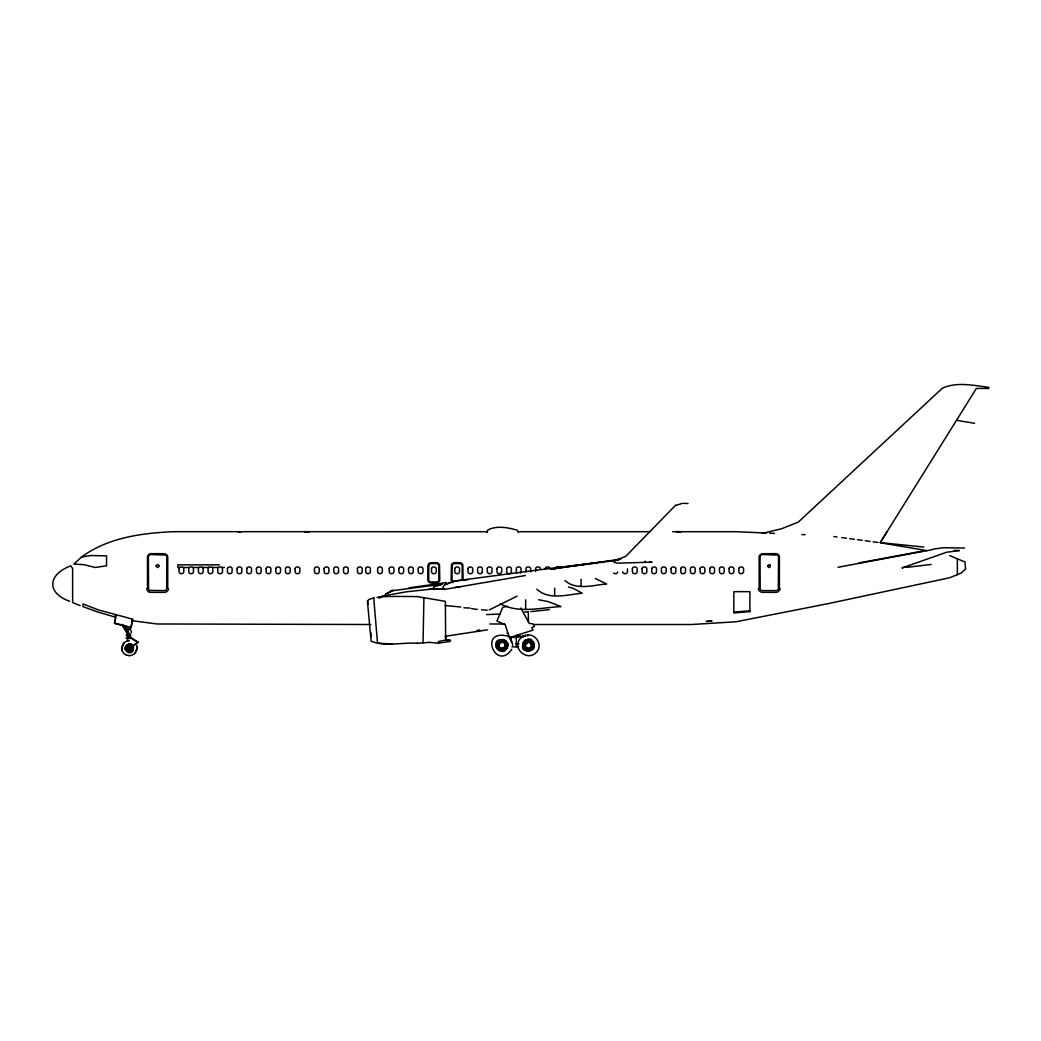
<?xml version="1.0" encoding="UTF-8"?>
<svg xmlns="http://www.w3.org/2000/svg" width="1041" height="1041" viewBox="0 0 1041 1041"><rect width="100%" height="100%" fill="white"/><g stroke="black" fill="none" stroke-linecap="round" stroke-linejoin="round"><path stroke-width="1.5" d="M423.049 642.831L423.921 597.612M445.99 636.988L445.834 640.007L438.43 641.542M338.572 571.769L338.572 568.789A2.056 2.056 0 0 0 338 567.605L337.791 567.436A1.991 1.926 0 0 0 336.816 567.033L335.423 567.02A1.809 1.757 0 0 0 334.538 567.397L334.356 567.553A1.874 1.874 0 0 0 333.836 568.633L333.836 571.769A2.16 2.16 0 0 0 335.696 573.643A5.413 5.4 0 0 0 336.711 573.643A2.16 2.16 0 0 0 338.572 571.769M462.204 579.889L462.204 565.81A2.733 2.655 0 0 0 461.879 564.86A2.603 2.498 0 0 0 459.966 563.571L454.279 563.571A2.603 2.498 0 0 0 452.38 564.86A2.733 2.655 0 0 0 452.054 565.81L452.054 579.889A2.616 2.589 0 0 0 453.329 581.802M482.36 571.769L482.36 568.789A2.056 2.056 0 0 0 481.788 567.605L481.58 567.436A1.991 1.926 0 0 0 480.604 567.033L479.211 567.02A1.809 1.757 0 0 0 478.326 567.397L478.144 567.553A1.874 1.874 0 0 0 477.624 568.633L477.624 571.769A2.16 2.16 0 0 0 479.485 573.643A5.413 5.4 0 0 0 480.5 573.643A2.16 2.16 0 0 0 482.36 571.769M530.728 571.769L530.728 568.789A2.056 2.056 0 0 0 530.155 567.605L529.947 567.436A1.991 1.926 0 0 0 528.971 567.033L527.579 567.02A1.809 1.757 0 0 0 526.694 567.397L526.512 567.553A1.874 1.874 0 0 0 525.991 568.633L525.991 571.769M545.315 568.893L545.341 568.633A1.874 1.874 0 0 1 545.861 567.553L546.044 567.397A1.809 1.757 0 0 1 546.928 567.02L548.321 567.033A1.991 1.926 0 0 1 549.297 567.436L549.492 567.605A2.056 2.056 0 0 1 550.077 568.789M554.996 568.893L555.009 568.633A1.874 1.874 0 0 1 555.543 567.553L555.725 567.397A1.809 1.757 0 0 1 556.597 567.02L558.002 567.033A1.991 1.926 0 0 1 558.965 567.436L559.173 567.605M530.806 642.336L530.975 641.36L526.863 639.695M126.95 649.207C125.297 644.795 133.508 644.782 131.856 649.207C130.333 652.824 124.712 649.324 127.523 646.435L126.95 645.862C125.076 662.844 141.758 638.914 126.208 646.942L126.95 647.242M116.319 614.684L114.536 623.143L127.978 626.63L131.075 627.294L132.884 618.94M531.743 642.7L531.99 641.321M132.545 620.423L130.88 627.593M532.654 641.243C516.961 632.72 522.712 661.178 534.072 647.554C531.964 624.184 510.129 657.053 532.745 649.428M125.467 646.669L125.388 649.844C138.401 660.84 132.845 633.266 125.05 648.231C130.528 661.699 139.936 639.421 126.403 645.329M525.289 645.29C526.707 637.547 536.427 647.151 528.451 648.348L529.674 648.114M498.223 645.29C507.266 631.744 507.136 658.94 498.223 645.29L497.038 645.29C497.117 652.525 509.179 650.287 506.394 643.507C504.182 638.016 494.995 641.516 497.416 647.086L498.509 646.656M524.768 645.29C533.812 631.744 533.669 658.94 524.768 645.29L523.584 645.29C523.662 652.525 535.725 650.287 532.94 643.507C530.728 638.016 521.541 641.516 523.961 647.086L525.041 646.656M534.072 647.554L534.072 643.078M115.577 618.497L114.406 623.312L127.822 626.89M128.368 650.586L128.069 651.328L128.407 650.586L126.95 650.612M130.437 645.901L130.737 645.16M500.487 648.582L500.07 649.623L498.509 648.582L499.316 647.84L498.509 648.634M527.032 648.582L526.603 649.623L525.041 648.582L525.848 647.84L525.041 648.634M503.324 642.05L503.792 641.009M529.869 642.05L530.337 641.009M923.783 547.059L880.244 542.608L886.971 531.821M384.545 596.012L385.834 593.89L392.626 590.689L442.256 584.183L434.565 586.46L432.588 589.206L434.565 586.46L442.256 584.183M880.244 542.608L976.393 388.397L988.846 388.462M504.547 647.84L505.301 646.656L506.394 647.086L505.353 648.582L504.547 647.84L505.353 648.634M531.092 647.84L531.847 646.656L532.94 647.086L531.899 648.582L531.092 647.84L531.899 648.634M134.823 653.488L137.087 648.231L136.514 645.394C138.57 650.235 134.523 655.7 129.383 655.635M511.821 649.246C496.44 671.887 478.587 630.312 506.017 635.739M536.388 570.182L454.553 581.047L444.611 584.743L442.815 587.384L444.078 589.466L525.393 575.53M528.451 634.815L527.644 635.986M129.422 640.853C121.446 640.384 118.856 652.408 126.482 655.062M123.97 643L121.706 648.231L122.317 651.054M520.838 638.003C510.936 647.424 526.837 662.128 536.05 652.629C544.326 644.965 534.306 631.262 524.339 635.739M965.554 568.946L961.155 573.097L949.717 577.742L827.595 603.754L736.013 621.776L691.393 624.509L534.319 624.509M758.382 588.868L759.136 588.022L759.136 557.13A3.63 3.539 9.7 0 1 759.852 555.022L762.142 553.695L775.935 553.669A3.084 2.72 4 0 1 777.263 553.929L778.681 555.022A3.578 3.487 9.7 0 1 779.397 557.13L779.397 588.022L780.164 588.868A4.372 4.255 -23.3 0 1 779.644 590.247L777.848 591.913A3.513 2.85 -11.6 0 1 775.935 592.355L762.103 592.329A4.463 4.346 -23.3 0 1 758.395 588.855M675.7 505.132L625.758 556.349L615.4 560.409M504.547 642.804L505.353 641.998M531.092 642.804L531.899 641.998M81.64 556.961L73.885 564.066L84.321 564.716L95.121 567.475L106.585 565.784L106.546 555.855L90.944 555.53L81.64 556.961C107.665 537.637 142.083 532.992 173.808 531.691L487.487 531.704M189.254 567.553L189.436 567.397A1.809 1.757 0 0 1 190.321 567.02L191.726 567.033A1.991 1.926 0 0 1 192.689 567.436L192.897 567.605A2.056 2.056 0 0 1 193.47 568.789L193.47 571.769A2.16 2.16 0 0 1 191.622 573.643A5.413 5.4 0 0 1 190.594 573.643A2.16 2.16 0 0 1 188.746 571.769L188.733 568.633A1.874 1.874 0 0 1 189.254 567.553L183.073 567.475M531.092 640.553L526.473 643.065M130.606 648.023L138.102 642.18L134.211 644.678M130.268 650.287L131.01 649.779M499.693 647.463C503.024 650.859 507.761 644.275 503.128 642.466M128.537 646.201C126.273 646.968 127.041 650.547 129.383 650.417M489.244 609.909L517.091 596.168M385.834 593.89L392.665 590.689M377.05 597.43L381.891 596.701M505.353 643.924L506.394 643.507L505.301 643.924L505.588 645.29L506.772 645.29M531.899 643.924L532.94 643.507L531.847 643.924L532.133 645.29L533.317 645.29M126.989 649.207L126.208 649.506L125.935 648.231L126.781 648.231M131.856 647.242L132.623 646.942M444.611 584.782L454.553 581.047L468.203 579.564M902.183 567.905L946.503 552.264L959.295 550.546M902.144 567.905L905.982 566.525M675.713 505.497L681.881 503.48M373.953 597.885L369.035 599.395L367.408 601.034L371.13 641.191C385.443 646.942 402.438 642.219 417.506 643.234M129.383 634.555L130.711 634.125M933.087 549.088L943.458 547.735L964.565 547.995M762.389 533.369L781.505 528.776L798.304 522.088L942.365 388.202C956.549 381.644 973.973 385.365 988.95 387.395M507.514 606.265L502.803 607.267L496.908 621.087L505.184 624.613L509.335 637.665L532.992 630.13L531.782 627.645L534.358 626.396L533.2 624.001L529.166 623.299L520.786 608.074M130.711 638.302L127.523 638.562L127.523 641.178M501.905 642.232L498.977 644.119L498.977 646.474M921.753 551.236L858.968 562.921M381.774 596.168L406.55 591.782L431.156 589.141M390.739 590.768L393.706 590.26M455.177 587.488L460.187 586.656M445.08 636.324L487.552 629.857M501.905 648.348L503.128 648.166M597.742 562.608L555.634 567.879L618.367 560.032L615.348 560.5M438.469 643.13L449.946 641.477L450.558 640.384L445.639 640.007L445.366 601.334L416.973 596.558C416.374 596.766 372.626 595.465 379.666 598.198M409.087 587.814L446.264 582.57M619.148 559.394L550.598 569.128L588.581 564.066M591.743 563.636L596.493 563.012M599.655 562.582L604.405 561.958M607.541 561.541L612.225 560.917M932.294 549.687L838.044 567.267M536.388 570.221L561.307 567.046M549.375 609.636L530.819 611.601M906.971 567.332L931.135 564.469M518.353 637.001L513.773 637.482L506.954 635.869M500.422 614.099L486.641 614.567M733.853 612.108L749.884 610.755M524.586 612.056L527.709 611.835M417.272 643.234L429.439 642.388M476.999 630.56L480.018 630.352L476.96 630.56M305.651 531.717L304.571 531.691L309.164 531.691M677.717 531.717L681.022 531.691M308.019 531.717L309.086 531.691M679.877 531.717L680.944 531.691M241.031 531.925L240.497 531.912M518.34 531.704L649.909 531.704M672.642 531.704L735.987 531.704L766.527 533.031M219.365 564.847L177.855 564.847L177.855 567.475L179.677 567.475M192.741 567.475L199.026 567.475M202.37 567.436L202.566 567.605A2.056 2.056 0 0 1 203.138 568.789L203.138 571.769A2.16 2.16 0 0 1 201.29 573.643A5.413 5.4 0 0 1 200.262 573.643A2.16 2.16 0 0 1 198.415 571.769L198.402 568.633A1.874 1.874 0 0 1 198.935 567.553L199.117 567.397A1.809 1.757 0 0 1 200.002 567.02L201.394 567.033A1.991 1.926 0 0 1 202.37 567.436L208.694 567.475M212.039 567.436L212.234 567.605A2.056 2.056 0 0 1 212.819 568.789L212.819 571.769A2.16 2.16 0 0 1 210.959 573.643A5.413 5.4 0 0 1 209.944 573.643A2.16 2.16 0 0 1 208.083 571.769L208.083 568.633A1.874 1.874 0 0 1 208.603 567.553L208.786 567.397A1.809 1.757 0 0 1 209.67 567.02L211.063 567.033A1.991 1.926 0 0 1 212.039 567.436L218.363 567.475M221.707 567.436L221.915 567.605A2.056 2.056 0 0 1 222.488 568.789L222.488 571.769A2.16 2.16 0 0 1 220.64 573.643A5.413 5.4 0 0 1 219.612 573.643A2.16 2.16 0 0 1 217.764 571.769L217.751 568.633A1.874 1.874 0 0 1 218.285 567.553L218.467 567.397A1.809 1.757 0 0 1 219.352 567.02L220.744 567.033A1.991 1.926 0 0 1 221.707 567.436L224.336 567.475M487.279 610.169L481.502 609.857M489.817 623.988L504.664 623.988M370.778 624.509L157.152 623.975L131.739 620.67L131.739 618.914L98.44 609.922L82.968 603.936L82.968 606.643L98.44 612.225L115.135 617.092L115.135 615.01M128.082 628.634L130.711 628.634M506.954 633.201L507.969 633.201M127.523 634.125L129.383 634.125M126.521 634.555L126.312 635.478L130.711 635.478L127.523 635.739M127.523 637.196L130.711 637.196L126.312 637.456L126.364 638.302L129.383 638.302M511.99 637.326L511.222 637.326L511.222 642.076M513.773 637.326L516.284 637.326L516.284 646.825M450.402 640.384L445.639 640.007M505.002 643.767L508.099 643.767M515.842 643.767L518.938 643.767M523.584 643.767L526.681 643.767M511.951 646.825L518.6 646.825M132.051 648.231L132.897 648.231M679.734 531.717L676.507 531.691L677.509 531.717M442.165 589.167L429.178 589.141L444.845 589.206M239.027 531.886L238.324 531.886L240.484 531.912M682.961 503.324L688.01 503.506M954.428 550.351L959.268 550.546M769.741 533.174L774.556 533.382M801.882 534.58L805.096 534.71M392.132 643.937L377.519 643.234L373.732 597.885M528.451 621.737L528.242 611.744M429.256 642.388L438.625 643.13M463.857 607.775L470.038 608.074M471.482 608.699L477.259 609.401M445.249 605.511L460.773 607.007M833.88 536.544L837.029 536.961M841.74 537.598L846.463 538.223M849.599 538.652L854.323 539.29M857.459 539.706L862.182 540.344M865.318 540.76L870.042 541.398M873.178 541.814L877.888 542.452M956.497 420.317L974.558 423.297M881.037 542.868L926.828 550.598M538.665 599.759L548.178 601.581L560.904 606.578C541.047 607.619 518.626 613.735 500.305 603.845M126.442 655.062L129.422 655.635M129.422 646.032L131.686 648.231M595.27 578.536L606.617 583.936C593.097 585.146 576.141 590.689 564.964 580.527M568.438 587.007L573.031 588.243L582.205 593.227C567.436 594.554 548.88 600.592 536.831 589.167M522.777 635.426L525.562 636.467M523.961 643.507L525.041 643.924M531.847 646.656L532.94 647.086M497.416 643.507L498.509 643.924M126.169 646.942L126.989 647.242M131.856 649.207L132.623 649.506M949.717 555.608L964.994 561.997L965.554 568.555M73.182 602.843L80.183 605.602M505.353 646.656L506.394 647.086M521.398 637.456L517.299 635.791L517.468 634.698L523.272 637.339M69.708 601.308C45.687 592.667 48.185 574.151 70.84 565.849L72.623 568.451L72.623 602.596M506.108 641.243C500.968 635.96 492.224 644.171 497.611 649.428C502.738 654.854 511.977 646.409 506.108 641.243C483.636 633.475 505.536 666.253 507.435 643.13M526.226 647.463L527.266 648.166M148.603 591.665L148.199 591.366A4.268 4.151 31.6 0 1 146.729 588.855L147.484 588.022L147.484 557.13A3.657 3.461 -24.9 0 1 147.744 555.803L149.214 554.124A3.071 2.694 -15.1 0 1 150.945 553.669L164.738 553.695L167.028 555.022A3.748 3.591 -9.9 0 1 167.744 557.13L167.744 588.022L168.512 588.868A4.385 4.281 13.9 0 1 164.283 592.381L150.945 592.355A4.203 4.073 29 0 1 148.603 591.665M525.041 641.998L525.848 642.804M498.509 641.998L499.316 642.804M614.281 562.361L614.333 561.086A1.861 1.848 0 0 1 614.997 560.579A16.018 15.992 -87.6 0 1 617.886 559.629M509.504 638.003L511.821 641.334L512.679 645.29M124.634 625.55L128.746 632.342M123.254 625.16L128.902 634.463M121.615 624.301L127.418 633.865M529.869 648.582L530.337 649.623M503.324 648.582L503.792 649.623M526.603 641.009L527.032 642.05M500.07 641.009L500.487 642.05M130.437 650.586L130.737 651.328M367.603 601.034L368.072 604.092M370.817 632.486L371.116 636.728M627.463 568.789L627.463 571.769A2.16 2.16 0 0 1 625.602 573.643A5.413 5.4 0 0 1 624.587 573.643A2.16 2.16 0 0 1 622.726 571.769M540.422 569.089L540.396 568.789A2.056 2.056 0 0 0 539.824 567.605L539.628 567.436A1.991 1.926 0 0 0 538.652 567.033L537.26 567.02A1.809 1.757 0 0 0 536.375 567.397L536.193 567.553A1.874 1.874 0 0 0 535.66 568.633L535.647 571.457M957.343 558.614L957.343 574.658M645.238 561.177L645.238 562.374M581.099 579.251L581.099 585.992M554.671 588.178L554.671 595.439M528.451 640.631L528.451 641.763M528.451 648.868L528.451 650M525.653 599.798L525.653 608.751M518.288 532.537L517.195 530.207C508.021 527.501 496.674 525.367 487.8 529.986L486.798 532.589M518.275 634.698L518.275 637.001M501.905 640.631L501.905 641.763M501.905 648.868L501.905 650M131.244 630.846L131.244 632.694M130.359 629.87L130.359 629.18L128.407 629.87M129.422 644.886L129.422 645.693M129.422 650.781L129.422 651.601M129.383 650.781L129.383 651.601M614.385 562.413A13.52 13.494 -87.6 0 0 618.614 563.142L652.056 562.127A313.029 312.404 -87.6 0 0 649.779 561.802M620.787 559.251A32.492 32.427 -87.6 0 0 620.007 559.303A16.018 15.992 -87.6 0 0 618.315 559.538M613.67 573.018A2.16 2.16 0 0 0 614.906 573.643A5.413 5.4 0 0 0 615.934 573.643A2.16 2.16 0 0 0 617.729 572.043M516.935 573.018A2.16 2.16 0 0 1 516.323 571.769L516.323 568.633A1.874 1.874 0 0 1 516.843 567.553L517.026 567.397A1.809 1.757 0 0 1 517.911 567.02L519.303 567.033A1.991 1.926 0 0 1 520.279 567.436L520.474 567.605A2.056 2.056 0 0 1 521.06 568.789L521.06 571.769A2.16 2.16 0 0 1 520.435 573.018M462.972 580.449A3.5 3.474 0 0 0 463.089 579.551L462.829 564.821A3.474 3.331 0 0 0 459.628 562.66L454.618 562.687A3.474 3.331 0 0 0 451.443 564.834L451.156 579.551A3.461 3.435 0 0 0 452.887 582.557M148.369 556.792L148.551 589.011A2.537 2.472 31.6 0 0 149.956 590.429L164.621 590.598A2.655 2.589 13.9 0 0 166.677 589.011L166.859 556.792A2.772 2.655 -9.9 0 0 165.87 555.074L150.607 554.554A2.29 2.017 -15.1 0 0 149.644 554.879L149.37 555.074A2.603 2.472 -24.9 0 0 148.382 556.792M179.065 568.633L179.065 571.769A2.16 2.16 0 0 0 180.913 573.643A5.413 5.4 0 0 0 181.941 573.643A2.16 2.16 0 0 0 183.789 571.769L183.802 568.789A2.056 2.056 0 0 0 183.216 567.605L183.021 567.436A1.991 1.926 0 0 0 182.045 567.033L180.653 567.02A1.809 1.757 0 0 0 179.768 567.397L179.586 567.553A1.874 1.874 0 0 0 179.065 568.633M227.432 568.633L227.432 571.769A2.16 2.16 0 0 0 229.28 573.643A5.413 5.4 0 0 0 230.308 573.643A2.16 2.16 0 0 0 232.013 572.316L232.169 568.789A2.056 2.056 0 0 0 231.583 567.605L231.388 567.436A1.991 1.926 0 0 0 230.412 567.033L229.02 567.02A1.809 1.757 0 0 0 228.135 567.397L227.953 567.553A1.874 1.874 0 0 0 227.432 568.633M237.101 568.633L237.101 571.769A2.147 2.147 0 0 0 238.675 573.578L238.962 573.643A5.413 5.4 0 0 0 239.977 573.643A2.173 2.173 0 0 0 241.785 572.043L241.837 568.789A2.056 2.056 0 0 0 241.265 567.605L241.057 567.436A1.991 1.926 0 0 0 240.094 567.033L238.688 567.02A1.809 1.757 0 0 0 237.803 567.397L237.621 567.553A1.874 1.874 0 0 0 237.101 568.633M246.769 568.633L246.782 571.769A2.16 2.16 0 0 0 248.63 573.643A5.413 5.4 0 0 0 249.658 573.643A2.16 2.16 0 0 0 251.506 571.769L251.506 568.789A2.056 2.056 0 0 0 250.933 567.605L250.738 567.436A1.991 1.926 0 0 0 249.762 567.033L248.37 567.02A1.809 1.757 0 0 0 247.485 567.397L247.303 567.553A1.874 1.874 0 0 0 246.769 568.633M256.45 568.633L256.45 571.769A2.16 2.16 0 0 0 258.311 573.643A5.413 5.4 0 0 0 259.326 573.643A2.16 2.16 0 0 0 261.187 571.769L261.187 568.789A2.056 2.056 0 0 0 260.601 567.605L260.406 567.436A1.991 1.926 0 0 0 259.43 567.033L258.038 567.02A1.809 1.757 0 0 0 257.153 567.397L256.971 567.553A1.874 1.874 0 0 0 256.45 568.633M266.119 568.633L266.119 571.769A2.16 2.16 0 0 0 267.979 573.643A5.413 5.4 0 0 0 269.007 573.643A2.16 2.16 0 0 0 270.855 571.769L270.855 568.789A2.056 2.056 0 0 0 270.283 567.605L270.074 567.436A1.991 1.926 0 0 0 269.112 567.033L267.719 567.02A1.809 1.757 0 0 0 266.834 567.397L266.652 567.553A1.874 1.874 0 0 0 266.119 568.633M275.8 568.633L275.8 571.769A2.16 2.16 0 0 0 277.648 573.643A5.413 5.4 0 0 0 278.676 573.643A2.16 2.16 0 0 0 280.523 571.769L280.536 568.789A2.056 2.056 0 0 0 279.951 567.605L279.756 567.436A1.991 1.926 0 0 0 278.78 567.033L277.387 567.02A1.809 1.757 0 0 0 276.503 567.397L276.32 567.553A1.874 1.874 0 0 0 275.8 568.633M285.468 568.633L285.468 571.769A2.16 2.16 0 0 0 287.329 573.643A5.413 5.4 0 0 0 288.344 573.643A2.16 2.16 0 0 0 290.205 571.769L290.205 568.789A2.056 2.056 0 0 0 289.632 567.605L289.424 567.436A1.991 1.926 0 0 0 288.448 567.033L287.056 567.02A1.809 1.757 0 0 0 286.171 567.397L285.989 567.553A1.874 1.874 0 0 0 285.468 568.633M295.137 568.633L295.15 571.769A2.16 2.16 0 0 0 296.997 573.643A5.413 5.4 0 0 0 298.025 573.643A2.16 2.16 0 0 0 299.873 571.769L299.873 568.789A2.056 2.056 0 0 0 299.301 567.605L299.105 567.436A1.991 1.926 0 0 0 298.129 567.033L296.737 567.02A1.809 1.757 0 0 0 295.852 567.397L295.67 567.553A1.874 1.874 0 0 0 295.137 568.633M314.486 568.633L314.486 571.769A2.16 2.16 0 0 0 316.347 573.643A5.413 5.4 0 0 0 317.375 573.643A2.16 2.16 0 0 0 319.223 571.769L319.223 568.789A2.056 2.056 0 0 0 318.65 567.605L318.442 567.436A1.991 1.926 0 0 0 317.479 567.033L316.087 567.02A1.809 1.757 0 0 0 315.202 567.397L315.02 567.553A1.874 1.874 0 0 0 314.486 568.633M324.167 568.633L324.167 571.769A2.16 2.16 0 0 0 326.015 573.643A5.413 5.4 0 0 0 327.043 573.643A2.16 2.16 0 0 0 328.891 571.769L328.904 568.789A2.056 2.056 0 0 0 328.318 567.605L328.123 567.436A1.991 1.926 0 0 0 327.147 567.033L325.755 567.02A1.809 1.757 0 0 0 324.87 567.397L324.688 567.553A1.874 1.874 0 0 0 324.167 568.633M343.504 568.633L343.517 571.769A2.16 2.16 0 0 0 345.365 573.643A5.413 5.4 0 0 0 346.393 573.643A2.16 2.16 0 0 0 348.241 571.769L348.241 568.789A2.056 2.056 0 0 0 347.668 567.605L347.473 567.436A1.991 1.926 0 0 0 346.497 567.033L345.105 567.02A1.809 1.757 0 0 0 344.22 567.397L344.037 567.553A1.874 1.874 0 0 0 343.504 568.633M357.453 568.633L357.453 571.769A2.16 2.16 0 0 0 359.301 573.643A5.413 5.4 0 0 0 360.329 573.643A2.16 2.16 0 0 0 362.177 571.769L362.19 568.789A2.056 2.056 0 0 0 361.604 567.605L361.409 567.436A1.991 1.926 0 0 0 360.433 567.033L359.041 567.02A1.809 1.757 0 0 0 358.156 567.397L357.974 567.553A1.874 1.874 0 0 0 357.453 568.633M365.638 568.633L365.638 571.769A2.16 2.16 0 0 0 367.499 573.643A5.413 5.4 0 0 0 368.514 573.643A2.16 2.16 0 0 0 370.375 571.769L370.375 568.789A2.056 2.056 0 0 0 369.789 567.605L369.594 567.436A1.991 1.926 0 0 0 368.618 567.033L367.226 567.02A1.809 1.757 0 0 0 366.341 567.397L366.159 567.553A1.874 1.874 0 0 0 365.638 568.633M377.623 568.633L377.623 571.769A2.16 2.16 0 0 0 379.484 573.643A5.413 5.4 0 0 0 380.512 573.643A2.16 2.16 0 0 0 382.359 571.769L382.359 568.789A2.056 2.056 0 0 0 381.787 567.605L381.579 567.436A1.991 1.926 0 0 0 380.616 567.033L379.223 567.02A1.809 1.757 0 0 0 378.338 567.397L378.156 567.553A1.874 1.874 0 0 0 377.623 568.633M389.217 568.633L389.217 571.769A2.16 2.16 0 0 0 391.065 573.643A5.413 5.4 0 0 0 392.093 573.643A2.16 2.16 0 0 0 393.94 571.769L393.953 568.789A2.056 2.056 0 0 0 393.368 567.605L393.173 567.436A1.991 1.926 0 0 0 392.197 567.033L390.804 567.02A1.809 1.757 0 0 0 389.92 567.397L389.737 567.553A1.874 1.874 0 0 0 389.217 568.633M398.885 568.633L398.885 571.769A2.16 2.16 0 0 0 400.746 573.643A5.413 5.4 0 0 0 401.761 573.643A2.16 2.16 0 0 0 403.622 571.769L403.622 568.789A2.056 2.056 0 0 0 403.049 567.605L402.841 567.436A1.991 1.926 0 0 0 401.878 567.033L400.473 567.02A1.809 1.757 0 0 0 399.588 567.397L399.406 567.553A1.874 1.874 0 0 0 398.885 568.633M408.553 568.633L408.566 571.769A2.16 2.16 0 0 0 410.414 573.643A5.413 5.4 0 0 0 411.442 573.643A2.16 2.16 0 0 0 413.29 571.769L413.29 568.789A2.056 2.056 0 0 0 412.717 567.605L412.522 567.436A1.991 1.926 0 0 0 411.546 567.033L410.154 567.02A1.809 1.757 0 0 0 409.269 567.397L409.087 567.553A1.874 1.874 0 0 0 408.553 568.633M418.235 568.633L418.235 571.769A2.16 2.16 0 0 0 420.096 573.643A5.413 5.4 0 0 0 421.111 573.643A2.16 2.16 0 0 0 422.971 571.769L422.971 568.789A2.056 2.056 0 0 0 422.386 567.605L422.191 567.436A1.991 1.926 0 0 0 421.215 567.033L419.822 567.02A1.809 1.757 0 0 0 418.937 567.397L418.755 567.553A1.874 1.874 0 0 0 418.235 568.633M427.864 565.705L427.838 579.551A3.461 3.435 0 0 0 431.299 583.012L436.296 583.012A3.5 3.474 0 0 0 439.77 579.551L439.497 564.821A3.474 3.331 0 0 0 436.296 562.66L431.299 562.687A3.474 3.331 0 0 0 428.111 564.834L427.864 565.705M428.723 565.81L428.723 579.889A2.616 2.589 0 0 0 430.31 581.958L437.298 581.945A2.616 2.589 0 0 0 438.873 579.889L438.873 565.81A2.733 2.655 0 0 0 438.547 564.86A2.603 2.498 0 0 0 436.634 563.571L430.961 563.571A2.603 2.498 0 0 0 429.061 564.86A2.733 2.655 0 0 0 428.723 565.81M431.521 568.633L431.521 571.769A2.16 2.16 0 0 0 433.381 573.643A5.413 5.4 0 0 0 434.409 573.643A2.16 2.16 0 0 0 436.257 571.769L436.257 568.789A2.056 2.056 0 0 0 435.685 567.605L435.476 567.436A1.991 1.926 0 0 0 434.513 567.033L433.121 567.02A1.809 1.757 0 0 0 432.236 567.397L432.054 567.553A1.874 1.874 0 0 0 431.521 568.633M454.787 568.633L454.8 571.769A2.16 2.16 0 0 0 456.648 573.643A5.413 5.4 0 0 0 457.676 573.643A2.16 2.16 0 0 0 459.523 571.769L459.523 568.789A2.056 2.056 0 0 0 458.951 567.605L458.756 567.436A1.991 1.926 0 0 0 457.78 567.033L456.387 567.02A1.809 1.757 0 0 0 455.503 567.397L455.32 567.553A1.874 1.874 0 0 0 454.787 568.633M467.956 568.633L467.956 571.769A2.16 2.16 0 0 0 469.803 573.643A5.413 5.4 0 0 0 470.831 573.643A2.16 2.16 0 0 0 472.679 571.769L472.692 568.789A2.056 2.056 0 0 0 472.107 567.605L471.911 567.436A1.991 1.926 0 0 0 470.935 567.033L469.543 567.02A1.809 1.757 0 0 0 468.658 567.397L468.476 567.553A1.874 1.874 0 0 0 467.956 568.633M487.292 568.633L487.305 571.769A2.16 2.16 0 0 0 489.153 573.643A5.413 5.4 0 0 0 490.181 573.643A2.16 2.16 0 0 0 492.029 571.769L492.029 568.789A2.056 2.056 0 0 0 491.456 567.605L491.261 567.436A1.991 1.926 0 0 0 490.285 567.033L488.893 567.02A1.809 1.757 0 0 0 488.008 567.397L487.826 567.553A1.874 1.874 0 0 0 487.292 568.633M496.973 568.633L496.973 571.769A2.16 2.16 0 0 0 498.834 573.643A5.413 5.4 0 0 0 499.849 573.643A2.16 2.16 0 0 0 501.697 571.769L501.71 568.789A2.056 2.056 0 0 0 501.124 567.605L500.929 567.436A1.991 1.926 0 0 0 499.953 567.033L498.561 567.02A1.809 1.757 0 0 0 497.676 567.397L497.494 567.553A1.874 1.874 0 0 0 496.973 568.633M506.642 568.633L506.642 571.769A2.16 2.16 0 0 0 508.502 573.643A5.413 5.4 0 0 0 509.53 573.643A2.16 2.16 0 0 0 511.378 571.769L511.378 568.789A2.056 2.056 0 0 0 510.806 567.605L510.597 567.436A1.991 1.926 0 0 0 509.635 567.033L508.229 567.02A1.809 1.757 0 0 0 507.357 567.397L507.175 567.553A1.874 1.874 0 0 0 506.642 568.633M632.394 568.633L632.408 571.769A2.16 2.16 0 0 0 634.255 573.643A5.413 5.4 0 0 0 635.283 573.643A2.16 2.16 0 0 0 637.131 571.769L637.131 568.789A2.056 2.056 0 0 0 636.558 567.605L636.363 567.436A1.991 1.926 0 0 0 635.387 567.033L633.995 567.02A1.809 1.757 0 0 0 633.11 567.397L632.928 567.553A1.874 1.874 0 0 0 632.394 568.633M642.076 568.633L642.076 571.769A2.16 2.16 0 0 0 643.924 573.643A5.413 5.4 0 0 0 644.952 573.643A2.16 2.16 0 0 0 646.799 571.769L646.812 568.789A2.056 2.056 0 0 0 646.227 567.605L646.032 567.436A1.991 1.926 0 0 0 645.056 567.033L643.663 567.02A1.809 1.757 0 0 0 642.778 567.397L642.596 567.553A1.874 1.874 0 0 0 642.076 568.633M651.744 568.633L651.744 571.769A2.16 2.16 0 0 0 653.605 573.643A5.413 5.4 0 0 0 654.633 573.643A2.16 2.16 0 0 0 656.481 571.769L656.481 568.789A2.056 2.056 0 0 0 655.908 567.605L655.7 567.436A1.991 1.926 0 0 0 654.737 567.033L653.332 567.02A1.809 1.757 0 0 0 652.46 567.397L652.278 567.553A1.874 1.874 0 0 0 651.744 568.633M661.425 568.633L661.425 571.769A2.16 2.16 0 0 0 663.273 573.643A5.413 5.4 0 0 0 664.301 573.643A2.16 2.16 0 0 0 666.149 571.769L666.162 568.789A2.056 2.056 0 0 0 665.576 567.605L665.381 567.436A1.991 1.926 0 0 0 664.405 567.033L663.013 567.02A1.809 1.757 0 0 0 662.128 567.397L661.946 567.553A1.874 1.874 0 0 0 661.425 568.633M671.094 568.633L671.094 571.769A2.16 2.16 0 0 0 672.954 573.643A5.413 5.4 0 0 0 673.969 573.643A2.16 2.16 0 0 0 675.83 571.769L675.83 568.789A2.056 2.056 0 0 0 675.258 567.605L675.049 567.436A1.991 1.926 0 0 0 674.074 567.033L672.681 567.02A1.809 1.757 0 0 0 671.796 567.397L671.614 567.553A1.874 1.874 0 0 0 671.094 568.633M680.762 568.633L680.775 571.769A2.16 2.16 0 0 0 682.623 573.643A5.413 5.4 0 0 0 683.651 573.643A2.16 2.16 0 0 0 685.498 571.769L685.498 568.789A2.056 2.056 0 0 0 684.926 567.605L684.731 567.436A1.991 1.926 0 0 0 683.755 567.033L682.362 567.02A1.809 1.757 0 0 0 681.478 567.397L681.295 567.553A1.874 1.874 0 0 0 680.762 568.633M690.443 568.633L690.443 571.769A2.16 2.16 0 0 0 692.291 573.643A5.413 5.4 0 0 0 693.319 573.643A2.16 2.16 0 0 0 695.167 571.769L695.18 568.789A2.056 2.056 0 0 0 694.594 567.605L694.399 567.436A1.991 1.926 0 0 0 693.423 567.033L692.031 567.02A1.809 1.757 0 0 0 691.146 567.397L690.964 567.553A1.874 1.874 0 0 0 690.443 568.633M700.112 568.633L700.112 571.769A2.16 2.16 0 0 0 701.972 573.643A5.413 5.4 0 0 0 703 573.643A2.16 2.16 0 0 0 704.848 571.769L704.848 568.789A2.056 2.056 0 0 0 704.276 567.605L704.067 567.436A1.991 1.926 0 0 0 703.104 567.033L701.699 567.02A1.809 1.757 0 0 0 700.814 567.397L700.645 567.553A1.874 1.874 0 0 0 700.112 568.633M709.793 568.633L709.793 571.769A2.16 2.16 0 0 0 711.641 573.643A5.413 5.4 0 0 0 712.669 573.643A2.16 2.16 0 0 0 714.516 571.769L714.529 568.789A2.056 2.056 0 0 0 713.944 567.605L713.749 567.436A1.991 1.926 0 0 0 712.773 567.033L711.38 567.02A1.809 1.757 0 0 0 710.496 567.397L710.313 567.553A1.874 1.874 0 0 0 709.793 568.633M719.461 568.633L719.461 571.769A2.16 2.16 0 0 0 721.322 573.643A5.413 5.4 0 0 0 722.337 573.643A2.16 2.16 0 0 0 724.198 571.769L724.198 568.789A2.056 2.056 0 0 0 723.625 567.605L723.417 567.436A1.991 1.926 0 0 0 722.441 567.033L721.049 567.02A1.809 1.757 0 0 0 720.164 567.397L719.982 567.553A1.874 1.874 0 0 0 719.461 568.633M729.129 568.633L729.142 571.769A2.16 2.16 0 0 0 730.99 573.643A5.413 5.4 0 0 0 732.018 573.643A2.16 2.16 0 0 0 733.866 571.769L733.866 568.789A2.056 2.056 0 0 0 733.293 567.605L733.098 567.436A1.991 1.926 0 0 0 732.122 567.033L730.73 567.02A1.809 1.757 0 0 0 729.845 567.397L729.663 567.553A1.874 1.874 0 0 0 729.129 568.633M738.811 568.633L738.811 571.769A2.16 2.16 0 0 0 740.658 573.643A5.426 5.413 52.5 0 0 741.686 573.643A2.173 2.16 0 0 0 743.547 571.769L743.547 568.789A2.056 2.043 0 0 0 742.962 567.605L742.767 567.436A1.965 1.9 11.6 0 0 741.791 567.033L740.398 567.02A1.835 1.783 11.6 0 0 739.513 567.397L739.331 567.553A1.874 1.874 0 0 0 738.811 568.633M760.021 556.792L760.203 589.011A2.694 2.616 -23.3 0 0 762.259 590.598L776.274 590.598A2.55 2.472 -23.3 0 0 778.33 589.011L778.512 556.792A2.642 2.576 9.7 0 0 777.523 555.074L762.624 554.528A2.407 2.121 4 0 0 761.609 554.736L761.023 555.074A2.694 2.629 9.7 0 0 760.021 556.792M156.111 565.666L157.217 567.579L159.117 566.473A1.653 1.601 -13.7 0 0 158.961 565.289L157.62 564.508L156.111 565.666M767.764 565.666C769.598 571.561 772.513 561.541 767.764 565.666M507.579 645.29C507.67 652.291 496.141 652.291 496.245 645.29C496.18 638.289 507.644 638.289 507.579 645.29M534.111 645.29C534.215 652.291 522.686 652.291 522.777 645.29C522.712 638.289 534.176 638.289 534.111 645.29M138.141 642.323L130.632 638.172L130.893 637.391L138.141 642.323M133.17 649.74L129.422 652.134L125.662 649.74A3.852 3.852 0 0 1 126.547 645.459L129.422 644.314L132.285 645.459A3.852 3.852 0 0 1 133.17 649.74M129.422 647.125L128.459 647.684L129.422 649.324L130.372 648.777L129.422 647.125M711.758 621.087L706.462 621.412L711.758 621.087M749.884 611.601L733.853 612.967L733.853 591.652L749.884 591.652L749.884 611.601M129.422 650.417L128.537 650.287L129.422 650.417M128.407 645.901L128.069 645.16L128.368 645.901"/></g></svg>
